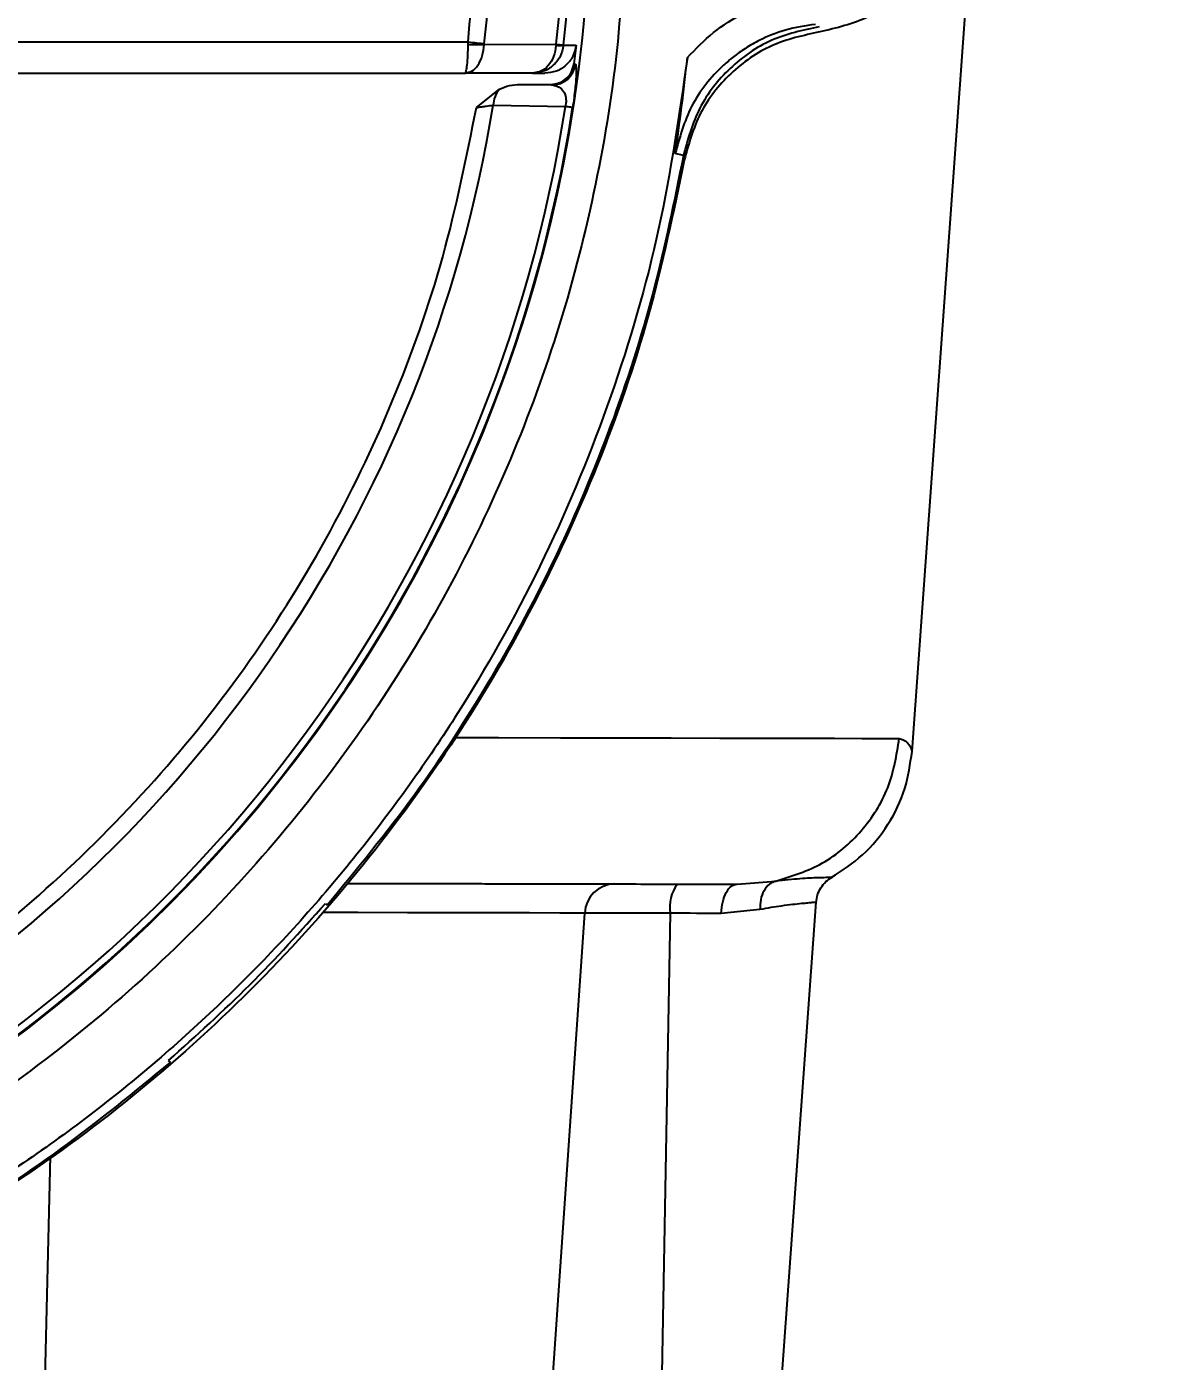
# Model space of a CAD drawing. Header units: millimetres. Extents: x 1890 to 4327, y 775 to 2498.
# Drawn here: x 2641 to 2713.6, y 2114.7 to 2199.7 of the extents above; entities that cross this region are included whole.
import ezdxf

# ---------------------------------------------------------------- set-up
doc = ezdxf.new("R2010")
doc.units = ezdxf.units.MM
doc.layers.add('AM_5', color=3, linetype='Continuous', lineweight=25)
doc.styles.add('SLDTEXTSTYLE1', font='txt.shx', dxfattribs={"width": 0.7, "bigfont": 'gbcbig.shx'})
doc.dimstyles.new('SLDDIMSTYLE12$0', dxfattribs={"dimtxt": 12, "dimasz": 10, "dimexe": 0, "dimexo": 0.0625, "dimgap": 0.875, "dimtad": 1, "dimdec": 1, "dimlfac": 1.8, "dimrnd": 1e-09, "dimzin": 12, "dimdsep": 46, "dimtxsty": 'SLDTEXTSTYLE1', "dimcen": 0.09, "dimdle": 8.16, "dimclrd": 3, "dimclre": 3, "dimadec": 0, "dimazin": 3, "dimtfac": 1, "dimtdec": 1, "dimtofl": 0, "dimtmove": 0, "dimatfit": 3, "dimfxl": 0, "dimfrac": 2, "dimtolj": 1, "dimlwd": 5, "dimlwe": 5, "dimarcsym": 0})

# ---------------------------------------------------------------- blocks, each defined once
blk = doc.blocks.new('*D78')
at = {"layer": 'AM_5', "color": 3, "lineweight": 5, "transparency": 16777216}
blk.add_line((2641.698, 2406.846), (2821.528, 2406.846), dxfattribs=at)
at = {"layer": 'AM_5', "color": 3, "linetype": 'Continuous', "lineweight": 5, "transparency": 16777216}
for p, q in [((2821.528, 2396.846), (2821.528, 2118.106)), ((2688.699, 2108.106), (2821.528, 2108.106))]:
    blk.add_line(p, q, dxfattribs=at)
at = {"layer": 'AM_5', "color": 3, "transparency": 16777216}
for points in [[(2819.861, 2396.846), (2823.194, 2396.846), (2821.528, 2406.846)], [(2819.861, 2118.106), (2823.194, 2118.106), (2821.528, 2108.106)]]:
    blk.add_solid(points, dxfattribs=at)
at = {"layer": 'Defpoints', "color": 0, "transparency": 16777216}
for p in [(2641.636, 2406.846), (2688.637, 2108.106), (2821.528, 2108.106)]:
    blk.add_point(p, dxfattribs=at)
at = {"layer": 'AM_5', "color": 0, "transparency": 16777216, "insert": (2814.653, 2257.476), "char_height": 12, "attachment_point": 5, "rotation": 90, "style": 'SLDTEXTSTYLE1'}
blk.add_mtext('\\A1;300', dxfattribs=at)

msp = doc.modelspace()

# ---------------------------------------------------------------- linework, layer by layer
at = {"color": 7, "linetype": 'Continuous', "lineweight": 25}
for p, q in [((2697.393, 2153.564), (2701.322, 2208.079)), ((2618.442, 2198.741), (2669.134, 2198.741)), ((2669.131, 2198.58), (2669.134, 2198.741)), ((2670.159, 2198.621), (2670.156, 2198.58)), ((2670.156, 2198.58), (2674.742, 2198.588)), ((2674.742, 2198.588), (2674.736, 2198.519)), ((2675.202, 2198.519), (2675.204, 2198.537)), ((2675.202, 2198.519), (2676.007, 2198.521)), ((2676.007, 2198.521), (2675.869, 2197.345)), ((2675.869, 2197.345), (2675.964, 2197.313)), ((2618.442, 2196.741), (2668.933, 2196.741)), ((2668.933, 2196.741), (2669.149, 2196.805)), ((2668.933, 2196.741), (2668.978, 2196.794)), ((2673.228, 2196.741), (2668.933, 2196.741)), ((2673.572, 2196.803), (2673.228, 2196.741)), ((2673.45, 2196.793), (2673.228, 2196.741)), ((2673.228, 2196.741), (2674.016, 2196.741)), ((2669.654, 2194.556), (2671.128, 2195.731)), ((2672.436, 2196.03), (2674.477, 2195.997)), ((2672.436, 2196.03), (2674.38, 2196.03)), ((2670.725, 2194.707), (2675.325, 2194.624)), ((2682.837, 2191.503), (2682.321, 2191.622)), ((2686.251, 2145.111), (2688.72, 2145.315)), ((2660.056, 2143.889), (2660.167, 2143.777)), ((2688.703, 2108.106), (2691.288, 2143.963)), ((2674.152, 2108.137), (2676.56, 2143.271)), ((2682.003, 2143.26), (2681.368, 2108.121)), ((2687.713, 2143.499), (2685.251, 2143.253)), ((2650.172, 2133.782), (2650.06, 2133.893)), ((2642.524, 2127.806), (2642.052, 2108.205))]:
    msp.add_line(p, q, dxfattribs=at)
at = {"color": 7, "linetype": 'Continuous', "lineweight": 25, "flags": 128}
for points in [[(2669.134, 2198.741), (2669.275, 2198.724), (2669.415, 2198.708), (2669.552, 2198.692), (2669.686, 2198.676), (2669.815, 2198.661), (2669.937, 2198.647), (2670.052, 2198.633), (2670.159, 2198.621)], [(2674.742, 2198.588), (2674.839, 2198.577), (2674.927, 2198.568), (2675.004, 2198.559), (2675.069, 2198.552), (2675.122, 2198.546), (2675.163, 2198.541), (2675.19, 2198.538), (2675.204, 2198.537)], [(2674.38, 2196.03), (2674.434, 2196.012), (2674.477, 2195.997)], [(2675.785, 2194.553), (2675.771, 2194.555), (2675.743, 2194.56), (2675.703, 2194.566), (2675.65, 2194.574), (2675.586, 2194.584), (2675.509, 2194.596), (2675.422, 2194.609), (2675.325, 2194.624)], [(2668.384, 2154.452), (2671.068, 2154.446), (2675.002, 2154.437), (2678.674, 2154.43), (2682.064, 2154.422), (2685.154, 2154.416), (2687.927, 2154.41), (2690.368, 2154.405), (2692.465, 2154.4), (2694.206, 2154.397), (2695.581, 2154.394), (2696.583, 2154.391)], [(2676.56, 2143.271), (2674.973, 2143.275), (2673.036, 2143.279), (2670.763, 2143.284), (2668.171, 2143.289), (2665.278, 2143.295), (2662.105, 2143.302), (2659.851, 2143.307)], [(2682.003, 2143.26), (2681.082, 2143.262), (2680.203, 2143.264), (2679.382, 2143.265), (2678.632, 2143.267), (2677.964, 2143.268), (2677.391, 2143.27), (2676.92, 2143.271), (2676.56, 2143.271)], [(2685.251, 2143.253), (2684.867, 2143.254), (2684.476, 2143.254), (2684.078, 2143.255), (2683.674, 2143.256), (2683.264, 2143.257), (2682.848, 2143.258), (2682.428, 2143.259), (2682.003, 2143.26)]]:
    msp.add_lwpolyline(points, dxfattribs=at)
at = {"color": 7, "linetype": 'Continuous', "lineweight": 25}
for centre, radius, start, end in [((2585.418, 2208.53), 91.48, 295.79271, 180), ((2585.418, 2208.53), 90.341, 353.64897, 186.35103), ((2585.418, 2208.53), 89.875, 353.64897, 186.35103), ((2585.418, 2208.53), 85.319, 353.33017, 186.66983), ((2669.644, 2212.903), 14.332, 267.94983, 272.05042), ((2674.969, 2200.345), 1.84, 262.7292, 277.27215), ((2674.475, 2197.497), 1.5, 270.08724, 352.92929), ((2672.485, 2194.605), 1.764, 140.3012, 176.66464), ((2585.418, 2208.53), 91.441, 295.84596, 351.20762), ((2585.418, 2208.53), 90.976, 296.50811, 351.20762), ((2585.418, 2208.53), 86.42, 299.88973, 350.7957), ((2678.501, 2143.185), 1.943, 91.26442, 177.45771), ((2684.345, 2143.668), 2.377, 142.39242, 189.89938)]:
    msp.add_arc(centre, radius, start, end, dxfattribs=at)
for points in [[(2669.134, 2198.741), (2669.388, 2201.694), (2669.897, 2207.6), (2669.473, 2216.499), (2668.181, 2225.301), (2665.953, 2233.919), (2662.834, 2242.255), (2658.854, 2250.216), (2654.058, 2257.714), (2648.5, 2264.666), (2642.241, 2270.994), (2635.351, 2276.628), (2627.906, 2281.505), (2619.989, 2285.571), (2611.688, 2288.786), (2603.095, 2291.091), (2594.306, 2292.546), (2588.38, 2292.727), (2585.418, 2292.817)], [(2679.158, 2208.531), (2679.071, 2205.463), (2678.897, 2199.328), (2677.494, 2190.214), (2675.269, 2181.276), (2672.161, 2172.601), (2668.223, 2164.271), (2663.485, 2156.368), (2657.997, 2148.967), (2651.809, 2142.14), (2644.982, 2135.952), (2637.581, 2130.464), (2629.678, 2125.726), (2621.348, 2121.788), (2612.673, 2118.68), (2603.735, 2116.455), (2594.621, 2115.052), (2588.485, 2114.878), (2585.418, 2114.791)], [(2691.515, 2199.374), (2690.473, 2199.147), (2688.39, 2198.694), (2685.752, 2196.816), (2683.735, 2194.283), (2683.171, 2192.227), (2682.889, 2191.199)], [(2683.091, 2197.742), (2682.567, 2194.09), (2681.519, 2186.787), (2678.399, 2176.144), (2674.192, 2165.901), (2668.836, 2156.2), (2662.432, 2147.161), (2655.05, 2138.899), (2646.788, 2131.517), (2637.749, 2125.113), (2628.048, 2119.757), (2617.805, 2115.549), (2607.162, 2112.43), (2599.859, 2111.382), (2596.207, 2110.858)], [(2682.837, 2191.503), (2682.25, 2188.589), (2681.074, 2182.762), (2678.321, 2174.267), (2674.874, 2166.038), (2670.674, 2158.167), (2665.829, 2150.667), (2662.054, 2146.074), (2660.167, 2143.777)], [(2682.889, 2191.199), (2682.202, 2187.905), (2680.83, 2181.316), (2677.509, 2171.764), (2673.305, 2162.581), (2668.169, 2153.878), (2662.18, 2145.741), (2655.392, 2138.257), (2647.879, 2131.501), (2639.717, 2125.547), (2630.992, 2120.448), (2621.791, 2116.284), (2612.224, 2113.004), (2605.63, 2111.659), (2602.333, 2110.987)], [(2688.72, 2145.315), (2689.746, 2145.632), (2691.797, 2146.267), (2694.273, 2148.414), (2696.052, 2151.179), (2696.406, 2153.321), (2696.583, 2154.391)], [(2685.251, 2143.253), (2685.274, 2143.501), (2685.319, 2143.996), (2685.554, 2144.606), (2685.876, 2145.03), (2686.126, 2145.084), (2686.251, 2145.111)], [(2650.06, 2133.893), (2651.816, 2135.47), (2655.327, 2138.622), (2658.479, 2142.133), (2660.056, 2143.889)], [(2650.172, 2133.782), (2647.875, 2131.895), (2643.282, 2128.12), (2635.782, 2123.275), (2627.91, 2119.075), (2619.682, 2115.628), (2611.187, 2112.875), (2605.36, 2111.699), (2602.446, 2111.112)]]:
    msp.add_open_spline(points, degree=3, dxfattribs=at)
for points, knots in [([(2699.416, 2208.297), (2699.416, 2208.294), (2699.609, 2207.229), (2698.925, 2205.02), (2697.322, 2202.222), (2694.697, 2200.111), (2692.576, 2199.62), (2691.515, 2199.374)], [0, 0, 0, 0, 0.00073, 0.250548, 0.500365, 0.750183, 1, 1, 1, 1]), ([(2683.091, 2197.742), (2683.625, 2198.294), (2684.69, 2199.396), (2686.647, 2200.615), (2688.775, 2201.502), (2690.29, 2201.731), (2691.05, 2201.845)], [0, 0, 0, 0, 0.250755, 0.499989, 0.749233, 1, 1, 1, 1]), ([(2691.238, 2199.855), (2690.597, 2199.758), (2689.374, 2199.574), (2687.895, 2198.972), (2686.806, 2198.356), (2686.04, 2197.814), (2684.752, 2196.719), (2683.172, 2194.761), (2682.601, 2192.654), (2682.321, 2191.622)], [0, 0, 0, 0, 0.149059, 0.284486, 0.365253, 0.437407, 0.500452, 0.755467, 1, 1, 1, 1]), ([(2691.488, 2199.705), (2690.443, 2199.479), (2688.354, 2199.027), (2685.706, 2197.148), (2683.684, 2194.603), (2683.12, 2192.538), (2682.837, 2191.503)], [0, 0, 0, 0, 0.250065, 0.499446, 0.749386, 1, 1, 1, 1]), ([(2668.978, 2196.794), (2668.991, 2196.832), (2669.023, 2196.93), (2669.074, 2197.273), (2669.117, 2197.849), (2669.126, 2198.341), (2669.131, 2198.58)], [0, 0, 0, 0, 0.16022, 0.408503, 0.713406, 1, 1, 1, 1]), ([(2669.149, 2196.805), (2669.223, 2196.82), (2669.445, 2196.867), (2669.768, 2197.226), (2670.066, 2197.821), (2670.126, 2198.325), (2670.156, 2198.58)], [0, 0, 0, 0, 0.138485, 0.418974, 0.706279, 1, 1, 1, 1]), ([(2674.736, 2198.519), (2674.694, 2198.272), (2674.611, 2197.782), (2674.243, 2197.206), (2673.837, 2196.855), (2673.553, 2196.81), (2673.45, 2196.793)], [0, 0, 0, 0, 0.287269, 0.568771, 0.843667, 1, 1, 1, 1]), ([(2675.202, 2198.519), (2675.147, 2198.272), (2675.039, 2197.781), (2674.557, 2197.207), (2674.041, 2196.863), (2673.688, 2196.818), (2673.572, 2196.803)], [0, 0, 0, 0, 0.29336, 0.580831, 0.861555, 1, 1, 1, 1]), ([(2676.007, 2198.521), (2675.954, 2198.282), (2675.849, 2197.803), (2675.379, 2197.221), (2674.748, 2196.818), (2674.26, 2196.767), (2674.016, 2196.741)], [0, 0, 0, 0, 0.249916, 0.499877, 0.7499, 1, 1, 1, 1]), ([(2674.38, 2196.03), (2674.561, 2196.049), (2674.923, 2196.087), (2675.393, 2196.384), (2675.745, 2196.813), (2675.828, 2197.168), (2675.869, 2197.345)], [0, 0, 0, 0, 0.249919, 0.499876, 0.749973, 1, 1, 1, 1]), ([(2675.964, 2197.313), (2675.983, 2197.278), (2676.021, 2197.213), (2676.022, 2196.786), (2675.992, 2196.281), (2675.946, 2195.777), (2675.879, 2195.195), (2675.815, 2194.763), (2675.785, 2194.553)], [0, 0, 0, 0, 0.259733, 0.49902, 0.627221, 0.751249, 0.879327, 1, 1, 1, 1]), ([(2682.321, 2191.622), (2682.458, 2192.594), (2682.73, 2194.527), (2682.971, 2196.674), (2683.091, 2197.742)], [0, 0, 0, 0, 0.502443, 1, 1, 1, 1]), ([(2671.128, 2195.731), (2671.338, 2195.82), (2671.756, 2195.997), (2672.21, 2196.019), (2672.436, 2196.03)], [0, 0, 0, 0, 0.501536, 1, 1, 1, 1]), ([(2674.477, 2195.997), (2674.685, 2195.956), (2674.996, 2195.895), (2675.25, 2195.537), (2675.316, 2195.331), (2675.344, 2195.228), (2675.362, 2195.106), (2675.364, 2195.006), (2675.364, 2195.004), (2675.364, 2194.996), (2675.365, 2194.967), (2675.364, 2194.9), (2675.355, 2194.78), (2675.336, 2194.682), (2675.325, 2194.624)], [0, 0, 0, 0, 0.499072, 0.748501, 0.753083, 0.790355, 0.886478, 0.88655, 0.887097, 0.888597, 0.894219, 0.915728, 0.950596, 1, 1, 1, 1]), ([(2627.702, 2134.459), (2629.88, 2135.733), (2634.865, 2138.647), (2641.929, 2144.301), (2648.894, 2151.133), (2655.013, 2158.743), (2660.236, 2166.991), (2664.464, 2175.786), (2667.741, 2184.994), (2669.016, 2191.369), (2669.654, 2194.556)], [0, 0, 0, 0, 0.099849, 0.228442, 0.357035, 0.485628, 0.614221, 0.742814, 0.871407, 1, 1, 1, 1]), ([(2669.654, 2194.556), (2669.77, 2194.574), (2669.985, 2194.607), (2670.362, 2194.66), (2670.584, 2194.689), (2670.725, 2194.707)], [0, 0, 0, 0, 0.2980881, 0.5536014, 1, 1, 1, 1]), ([(2696.583, 2154.391), (2696.779, 2154.33), (2697.177, 2154.206), (2697.386, 2153.59), (2697.371, 2153.635), (2697.366, 2153.649)], [0, 0, 0, 0, 0.395472, 0.803509, 1, 1, 1, 1]), ([(2692.255, 2145.534), (2692.947, 2145.983), (2694.35, 2146.894), (2695.937, 2148.871), (2697.046, 2151.132), (2697.279, 2152.766), (2697.394, 2153.568)], [0, 0, 0, 0, 0.248454, 0.503179, 0.75624, 1, 1, 1, 1]), ([(2688.72, 2145.315), (2689.257, 2145.378), (2690.309, 2145.502), (2691.458, 2145.538), (2692.113, 2145.559), (2692.382, 2145.563), (2692.305, 2145.562), (2692.305, 2145.562)], [0, 0, 0, 0, 0.261344, 0.511623, 0.75593, 0.999491, 1, 1, 1, 1]), ([(2691.288, 2143.96), (2691.311, 2144.122), (2691.357, 2144.449), (2691.579, 2144.899), (2691.893, 2145.291), (2692.169, 2145.473), (2692.305, 2145.562)], [0, 0, 0, 0, 0.246145, 0.5, 0.753855, 1, 1, 1, 1]), ([(2661.425, 2145.164), (2661.694, 2145.163), (2662.556, 2145.162), (2663.965, 2145.159), (2665.65, 2145.155), (2667.284, 2145.151), (2668.867, 2145.148), (2671.299, 2145.143), (2674.304, 2145.137), (2677.531, 2145.13), (2680.111, 2145.124), (2682.317, 2145.119), (2684.079, 2145.116), (2685.406, 2145.113), (2685.99, 2145.112), (2686.251, 2145.111)], [0, 0, 0, 0, 0.0210906, 0.0677138, 0.114337, 0.1609602, 0.2075834, 0.2542066, 0.3834577, 0.5024197, 0.6110909, 0.7094695, 0.8246117, 0.9214568, 1, 1, 1, 1]), ([(2688.72, 2145.315), (2688.578, 2145.26), (2688.286, 2145.148), (2687.949, 2144.719), (2687.732, 2144.15), (2687.719, 2143.712), (2687.713, 2143.499)], [0, 0, 0, 0, 0.242889, 0.5, 0.757111, 1, 1, 1, 1]), ([(2691.287, 2143.96), (2691.287, 2143.96), (2691.33, 2143.964), (2691.225, 2143.955), (2691.062, 2143.941), (2690.763, 2143.914), (2690.198, 2143.856), (2689.252, 2143.763), (2688.183, 2143.58), (2687.713, 2143.499)], [0, 0, 0, 0, 0.000275, 0.131881, 0.259042, 0.381762, 0.500047, 0.779958, 1, 1, 1, 1])]:
    msp.add_open_spline(points, degree=3, knots=knots, dxfattribs=at)

# ---------------------------------------------------------------- dimensions: what is measured, and where the dimension line sits
at = {"layer": 'AM_5'}
dim = msp.add_linear_dim(base=(2821.528, 2108.106), p1=(2641.636, 2406.846), p2=(2688.637, 2108.106), angle=90, text='300', dimstyle='SLDDIMSTYLE12$0', override={"dimlfac": 1, "dimpost": ''}, dxfattribs=at)
dim.commit()
dim.dimension.update_dxf_attribs({"geometry": '*D78', "text_midpoint": (2814.653, 2257.476)})

doc.saveas('drawing.dxf')
